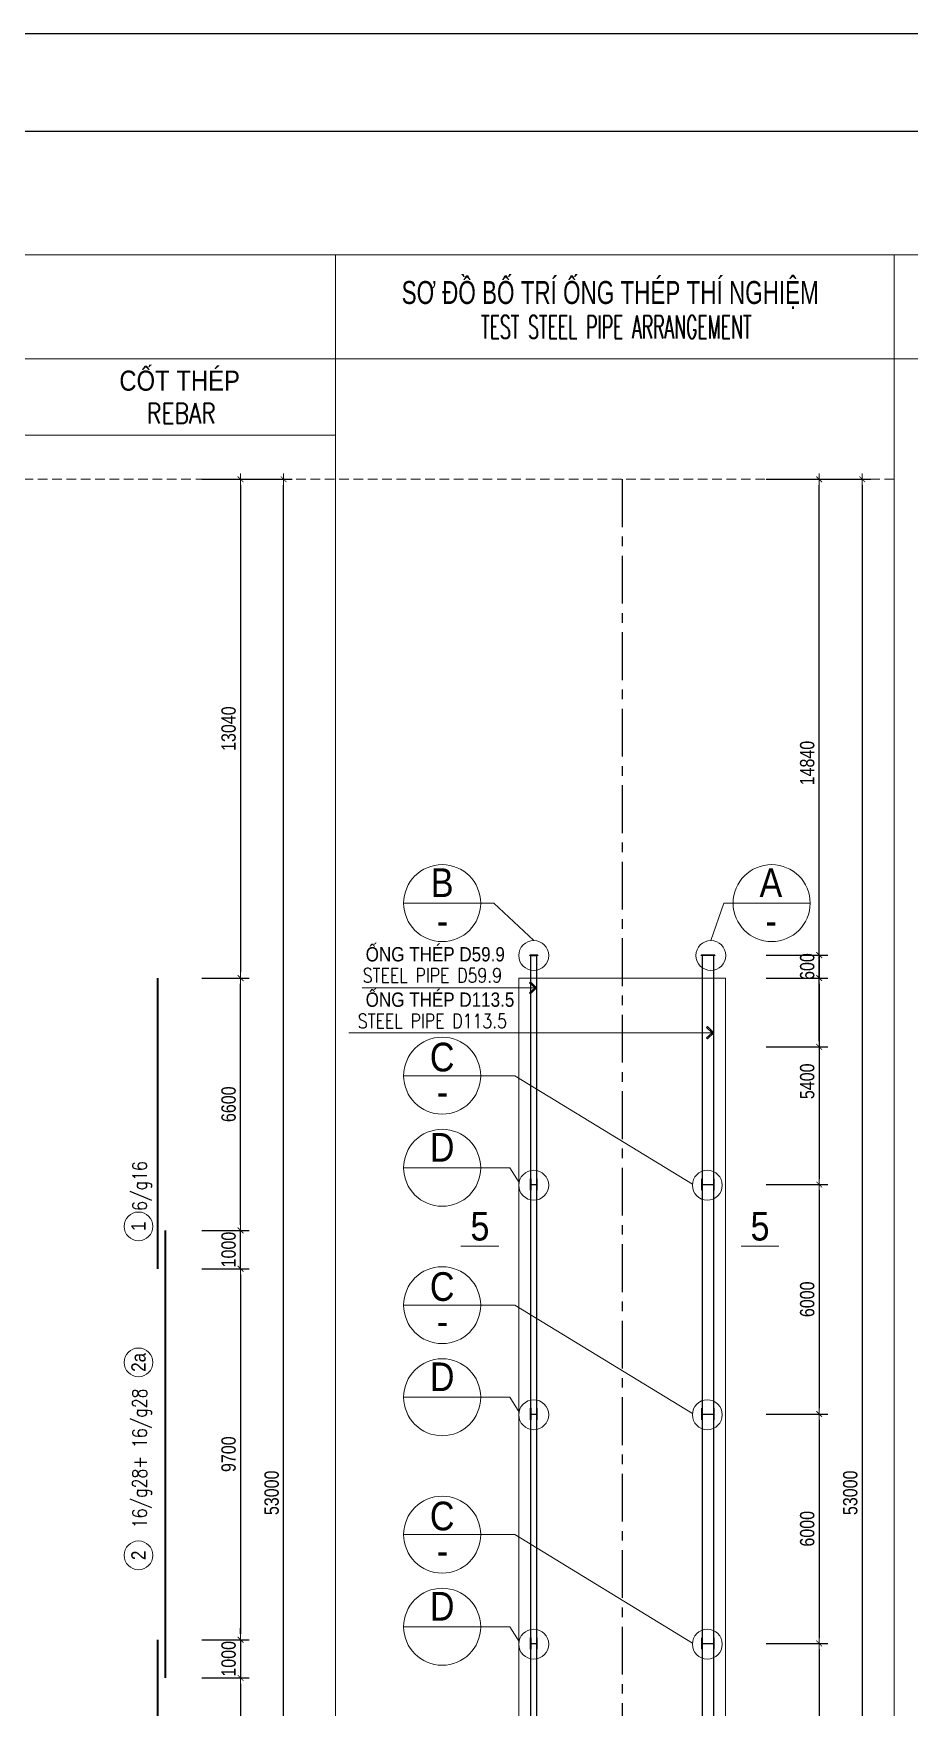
# Model space of a CAD drawing. Header units: millimetres. Extents: x -2123450 to -961021, y -260876 to 649159.
# Drawn here: x -1329156 to -1306265, y 473870 to 517639 of the extents above; entities that cross this region are included whole.
import ezdxf
from ezdxf.enums import TextEntityAlignment as Align

# ---------------------------------------------------------------- set-up
doc = ezdxf.new("R2010")
doc.units = ezdxf.units.MM
doc.header["$LTSCALE"] = 1000
doc.header["$MEASUREMENT"] = 0
doc.header["$PDMODE"] = 66
doc.linetypes.add('CENTER', pattern=[2, 1.25, -0.25, 0.25, -0.25])
doc.linetypes.add('HIDDEN', pattern=[0.375, 0.25, -0.125])
doc.layers.get('DEFPOINTS').update_dxf_attribs({"linetype": 'CONTINUOUS'})
for name, color, linetype in [('01AXIS', 5, 'CENTER'), ('03BORER', 3, 'CONTINUOUS'), ('KCS_BORDER', 3, 'CONTINUOUS'), ('NDC_S_REBAR DES.', 2, 'CONTINUOUS'), ('TEXT', 7, 'CONTINUOUS')]:
    doc.layers.add(name, color=color, linetype=linetype)
for name, color, linetype, lineweight in [('NDC_S_CONTINUOUS', 3, 'CONTINUOUS', 20), ('NDC_S_DIM', 1, 'CONTINUOUS', 9), ('NDC_S_FOUNDATION NAME', 7, 'CONTINUOUS', 20), ('NDC_S_HATCH MATERIAL', 8, 'CONTINUOUS', 13), ('NDC_S_LEADER', 1, 'CONTINUOUS', 9), ('NDC_S_REBAR', 4, 'CONTINUOUS', 35), ('NDC_S_REBAR NO.', 7, 'CONTINUOUS', 20), ('NDC_S_REBAR NO. BOX', 1, 'CONTINUOUS', 9), ('NDC_S_VN TITLE', 6, 'CONTINUOUS', 9)]:
    doc.layers.add(name, color=color, linetype=linetype, lineweight=lineweight)
doc.styles.add('NDC_ARIAL', font='arial.ttf', dxfattribs={"width": 0.8})
doc.styles.add('NDC_ROMANS', font='romans.shx', dxfattribs={"width": 0.8, "bigfont": 'vns.shx'})
doc.styles.get("Standard").update_dxf_attribs({"font": 'romans.shx', "bigfont": 'vns.shx'})
doc.dimstyles.new('NDC_1-150', dxfattribs={"dimscale": 150, "dimtxt": 2.5, "dimasz": 1, "dimexe": 1.5, "dimexo": 0, "dimgap": 0.8, "dimtad": 1, "dimdec": 0, "dimdsep": 46, "dimtxsty": 'NDC_ARIAL', "dimblk": 'DIMMARK', "dimcen": 49999.938995, "dimdle": 1.5, "dimclrd": 1, "dimclre": 1, "dimclrt": 3, "dimadec": 0, "dimazin": 0, "dimtfac": 1, "dimtdec": 0, "dimtix": 1, "dimtmove": 2, "dimatfit": 3, "dimfxl": 1, "dimarcsym": 0})

# ---------------------------------------------------------------- blocks, each defined once
blk = doc.blocks.new('detail_201409111408')
at = {"layer": '03BORER'}
blk.add_line((-25, 0), (25, 0), dxfattribs=at)
for points in [[(-26.9, -24.9), (-25, -24.9), (-25, 24.9), (-26.9, 24.9)], [(26.9, -24.9), (25, -24.9), (25, 24.9), (26.9, 24.9)]]:
    blk.add_lwpolyline(points, close=True, dxfattribs=at)
blk = doc.blocks.new('*U204')
at = {"layer": 'KCS_BORDER', "xscale": 6, "yscale": 6, "zscale": 6}
blk.add_blockref('detail_201409111408', (0, 0), dxfattribs=at)
blk = doc.blocks.new('detail_201409111407')
at = {"layer": 'KCS_BORDER'}
blk.add_line((-12.5, 0), (12.5, 0), dxfattribs=at)
for points in [[(-14.4, -24.9), (-12.5, -24.9), (-12.5, 24.9), (-14.4, 24.9)], [(14.4, -24.9), (12.5, -24.9), (12.5, 24.9), (14.4, 24.9)]]:
    blk.add_lwpolyline(points, close=True, dxfattribs=at)
blk = doc.blocks.new('*U205')
at = {"layer": 'KCS_BORDER', "xscale": 6, "yscale": 6, "zscale": 6}
blk.add_blockref('detail_201409111407', (0, 0), dxfattribs=at)
blk = doc.blocks.new('DIMMARK')
at = {"layer": 'NDC_S_DIM', "color": 1}
blk.add_line((-1.5, 0), (1, 0), dxfattribs=at)
at = {"layer": 'NDC_S_DIM', "color": 2, "const_width": 0.15}
blk.add_lwpolyline([(-0.5, -0.5), (0.5, 0.5)], dxfattribs=at)
blk = doc.blocks.new('*D1966')
at = {"layer": 'DEFPOINTS', "color": 0, "transparency": 16777216}
for p in [(-1310007, 493543), (-1310007, 492943), (-1308625, 492943)]:
    blk.add_point(p, dxfattribs=at)
at = {"layer": 'NDC_S_DIM', "color": 1, "lineweight": -2, "transparency": 16777216}
for p, q in [((-1308625, 493693), (-1308625, 493843)), ((-1310007, 493543), (-1308400, 493543)), ((-1308625, 493543), (-1308625, 492943)), ((-1310007, 492943), (-1308400, 492943)), ((-1308625, 492793), (-1308625, 492643))]:
    blk.add_line(p, q, dxfattribs=at)
at = {"layer": 'NDC_S_DIM', "color": 1, "lineweight": -2, "transparency": 16777216, "xscale": 150, "yscale": 150, "zscale": 150}
for p, rotation in [((-1308625, 493543), 270), ((-1308625, 492943), 90)]:
    blk.add_blockref('DIMMARK', p, dxfattribs=dict(at, rotation=rotation))
at = {"layer": 'NDC_S_DIM', "color": 3, "transparency": 16777216, "insert": (-1308937, 493243), "char_height": 375, "attachment_point": 5, "rotation": 90, "style": 'NDC_ARIAL'}
blk.add_mtext('600', dxfattribs=at)
blk = doc.blocks.new('*D1967')
at = {"layer": 'DEFPOINTS', "color": 0, "transparency": 16777216}
for p in [(-1310007, 492943), (-1310007, 487543), (-1308625, 487543)]:
    blk.add_point(p, dxfattribs=at)
at = {"layer": 'NDC_S_DIM', "color": 1, "lineweight": -2, "transparency": 16777216}
for p, q in [((-1310007, 492943), (-1308400, 492943)), ((-1308625, 492793), (-1308625, 487693)), ((-1310007, 487543), (-1308400, 487543))]:
    blk.add_line(p, q, dxfattribs=at)
at = {"layer": 'NDC_S_DIM', "color": 1, "lineweight": -2, "transparency": 16777216, "xscale": 150, "yscale": 150, "zscale": 150}
for p, rotation in [((-1308625, 492943), 90), ((-1308625, 487543), 270)]:
    blk.add_blockref('DIMMARK', p, dxfattribs=dict(at, rotation=rotation))
at = {"layer": 'NDC_S_DIM', "color": 3, "transparency": 16777216, "insert": (-1308937, 490243), "char_height": 375, "attachment_point": 5, "rotation": 90, "style": 'NDC_ARIAL'}
blk.add_mtext('5400', dxfattribs=at)
blk = doc.blocks.new('*D1968')
at = {"layer": 'DEFPOINTS', "color": 0, "transparency": 16777216}
for p in [(-1310007, 487543), (-1310007, 481543), (-1308625, 481543)]:
    blk.add_point(p, dxfattribs=at)
at = {"layer": 'NDC_S_DIM', "color": 1, "lineweight": -2, "transparency": 16777216}
for p, q in [((-1310007, 487543), (-1308400, 487543)), ((-1308625, 487393), (-1308625, 481693)), ((-1310007, 481543), (-1308400, 481543))]:
    blk.add_line(p, q, dxfattribs=at)
at = {"layer": 'NDC_S_DIM', "color": 1, "lineweight": -2, "transparency": 16777216, "xscale": 150, "yscale": 150, "zscale": 150}
for p, rotation in [((-1308625, 487543), 90), ((-1308625, 481543), 270)]:
    blk.add_blockref('DIMMARK', p, dxfattribs=dict(at, rotation=rotation))
at = {"layer": 'NDC_S_DIM', "color": 3, "transparency": 16777216, "insert": (-1308937, 484543), "char_height": 375, "attachment_point": 5, "rotation": 90, "style": 'NDC_ARIAL'}
blk.add_mtext('6000', dxfattribs=at)
blk = doc.blocks.new('*D1969')
at = {"layer": 'DEFPOINTS', "color": 0, "transparency": 16777216}
for p in [(-1310007, 481543), (-1310007, 475543), (-1308625, 475543)]:
    blk.add_point(p, dxfattribs=at)
at = {"layer": 'NDC_S_DIM', "color": 1, "lineweight": -2, "transparency": 16777216}
for p, q in [((-1310007, 481543), (-1308400, 481543)), ((-1308625, 481393), (-1308625, 475693)), ((-1310007, 475543), (-1308400, 475543))]:
    blk.add_line(p, q, dxfattribs=at)
at = {"layer": 'NDC_S_DIM', "color": 1, "lineweight": -2, "transparency": 16777216, "xscale": 150, "yscale": 150, "zscale": 150}
for p, rotation in [((-1308625, 481543), 90), ((-1308625, 475543), 270)]:
    blk.add_blockref('DIMMARK', p, dxfattribs=dict(at, rotation=rotation))
at = {"layer": 'NDC_S_DIM', "color": 3, "transparency": 16777216, "insert": (-1308937, 478543), "char_height": 375, "attachment_point": 5, "rotation": 90, "style": 'NDC_ARIAL'}
blk.add_mtext('6000', dxfattribs=at)
blk = doc.blocks.new('*D1970')
at = {"layer": 'DEFPOINTS', "color": 0, "transparency": 16777216}
for p in [(-1310007, 475543), (-1310007, 469543), (-1308625, 469543)]:
    blk.add_point(p, dxfattribs=at)
at = {"layer": 'NDC_S_DIM', "color": 1, "lineweight": -2, "transparency": 16777216}
for p, q in [((-1310007, 475543), (-1308400, 475543)), ((-1308625, 475393), (-1308625, 469693)), ((-1310007, 469543), (-1308400, 469543))]:
    blk.add_line(p, q, dxfattribs=at)
at = {"layer": 'NDC_S_DIM', "color": 1, "lineweight": -2, "transparency": 16777216, "xscale": 150, "yscale": 150, "zscale": 150}
for p, rotation in [((-1308625, 475543), 90), ((-1308625, 469543), 270)]:
    blk.add_blockref('DIMMARK', p, dxfattribs=dict(at, rotation=rotation))
at = {"layer": 'NDC_S_DIM', "color": 3, "transparency": 16777216, "insert": (-1308937, 472543), "char_height": 375, "attachment_point": 5, "rotation": 90, "style": 'NDC_ARIAL'}
blk.add_mtext('6000', dxfattribs=at)
blk = doc.blocks.new('*D1971')
at = {"layer": 'DEFPOINTS', "color": 0, "transparency": 16777216}
for p in [(-1310007, 505983), (-1310007, 452983), (-1307500, 452983)]:
    blk.add_point(p, dxfattribs=at)
at = {"layer": 'NDC_S_DIM', "color": 1, "lineweight": -2, "transparency": 16777216}
for p, q in [((-1310007, 505983), (-1307275, 505983)), ((-1307500, 505833), (-1307500, 453133)), ((-1310007, 452983), (-1307275, 452983))]:
    blk.add_line(p, q, dxfattribs=at)
at = {"layer": 'NDC_S_DIM', "color": 1, "lineweight": -2, "transparency": 16777216, "xscale": 150, "yscale": 150, "zscale": 150}
for p, rotation in [((-1307500, 505983), 90), ((-1307500, 452983), 270)]:
    blk.add_blockref('DIMMARK', p, dxfattribs=dict(at, rotation=rotation))
at = {"layer": 'NDC_S_DIM', "color": 3, "transparency": 16777216, "insert": (-1307812, 479483), "char_height": 375, "attachment_point": 5, "rotation": 90, "style": 'NDC_ARIAL'}
blk.add_mtext('53000', dxfattribs=at)
blk = doc.blocks.new('*D1972')
at = {"layer": 'DEFPOINTS', "color": 0, "transparency": 16777216}
for p in [(-1324753, 505983), (-1324753, 492943), (-1323745, 492943)]:
    blk.add_point(p, dxfattribs=at)
at = {"layer": 'NDC_S_DIM', "color": 1, "lineweight": -2, "transparency": 16777216}
for p, q in [((-1324753, 505983), (-1323520, 505983)), ((-1323745, 505833), (-1323745, 493093)), ((-1324753, 492943), (-1323520, 492943))]:
    blk.add_line(p, q, dxfattribs=at)
at = {"layer": 'NDC_S_DIM', "color": 1, "lineweight": -2, "transparency": 16777216, "xscale": 150, "yscale": 150, "zscale": 150}
for p, rotation in [((-1323745, 505983), 90), ((-1323745, 492943), 270)]:
    blk.add_blockref('DIMMARK', p, dxfattribs=dict(at, rotation=rotation))
at = {"layer": 'NDC_S_DIM', "color": 3, "transparency": 16777216, "insert": (-1324057, 499463), "char_height": 375, "attachment_point": 5, "rotation": 90, "style": 'NDC_ARIAL'}
blk.add_mtext('13040', dxfattribs=at)
blk = doc.blocks.new('*D1973')
at = {"layer": 'DEFPOINTS', "color": 0, "transparency": 16777216}
for p in [(-1324753, 485343), (-1324753, 475643), (-1323745, 475643)]:
    blk.add_point(p, dxfattribs=at)
at = {"layer": 'NDC_S_DIM', "color": 1, "lineweight": -2, "transparency": 16777216}
for p, q in [((-1324753, 485343), (-1323520, 485343)), ((-1323745, 485193), (-1323745, 475793)), ((-1324753, 475643), (-1323520, 475643))]:
    blk.add_line(p, q, dxfattribs=at)
at = {"layer": 'NDC_S_DIM', "color": 1, "lineweight": -2, "transparency": 16777216, "xscale": 150, "yscale": 150, "zscale": 150}
for p, rotation in [((-1323745, 485343), 90), ((-1323745, 475643), 270)]:
    blk.add_blockref('DIMMARK', p, dxfattribs=dict(at, rotation=rotation))
at = {"layer": 'NDC_S_DIM', "color": 3, "transparency": 16777216, "insert": (-1324057, 480493), "char_height": 375, "attachment_point": 5, "rotation": 90, "style": 'NDC_ARIAL'}
blk.add_mtext('9700', dxfattribs=at)
blk = doc.blocks.new('*D1974')
at = {"layer": 'DEFPOINTS', "color": 0, "transparency": 16777216}
for p in [(-1324753, 475643), (-1324753, 474643), (-1323745, 474643)]:
    blk.add_point(p, dxfattribs=at)
at = {"layer": 'NDC_S_DIM', "color": 1, "lineweight": -2, "transparency": 16777216}
for p, q in [((-1323745, 475793), (-1323745, 475943)), ((-1324753, 475643), (-1323520, 475643)), ((-1323745, 475643), (-1323745, 474643)), ((-1324753, 474643), (-1323520, 474643)), ((-1323745, 474493), (-1323745, 474343))]:
    blk.add_line(p, q, dxfattribs=at)
at = {"layer": 'NDC_S_DIM', "color": 1, "lineweight": -2, "transparency": 16777216, "xscale": 150, "yscale": 150, "zscale": 150}
for p, rotation in [((-1323745, 475643), 270), ((-1323745, 474643), 90)]:
    blk.add_blockref('DIMMARK', p, dxfattribs=dict(at, rotation=rotation))
at = {"layer": 'NDC_S_DIM', "color": 3, "transparency": 16777216, "insert": (-1324057, 475143), "char_height": 375, "attachment_point": 5, "rotation": 90, "style": 'NDC_ARIAL'}
blk.add_mtext('1000', dxfattribs=at)
blk = doc.blocks.new('*D1975')
at = {"layer": 'DEFPOINTS', "color": 0, "transparency": 16777216}
for p in [(-1324753, 474643), (-1324753, 464943), (-1323745, 464943)]:
    blk.add_point(p, dxfattribs=at)
at = {"layer": 'NDC_S_DIM', "color": 1, "lineweight": -2, "transparency": 16777216}
for p, q in [((-1324753, 474643), (-1323520, 474643)), ((-1323745, 474493), (-1323745, 465093)), ((-1324753, 464943), (-1323520, 464943))]:
    blk.add_line(p, q, dxfattribs=at)
at = {"layer": 'NDC_S_DIM', "color": 1, "lineweight": -2, "transparency": 16777216, "xscale": 150, "yscale": 150, "zscale": 150}
for p, rotation in [((-1323745, 474643), 90), ((-1323745, 464943), 270)]:
    blk.add_blockref('DIMMARK', p, dxfattribs=dict(at, rotation=rotation))
at = {"layer": 'NDC_S_DIM', "color": 3, "transparency": 16777216, "insert": (-1324057, 469793), "char_height": 375, "attachment_point": 5, "rotation": 90, "style": 'NDC_ARIAL'}
blk.add_mtext('9700', dxfattribs=at)
blk = doc.blocks.new('*D1978')
at = {"layer": 'DEFPOINTS', "color": 0, "transparency": 16777216}
for p in [(-1324753, 505983), (-1322620, 505983), (-1324753, 452983)]:
    blk.add_point(p, dxfattribs=at)
at = {"layer": 'NDC_S_DIM', "color": 1, "lineweight": -2, "transparency": 16777216}
for p, q in [((-1324753, 505983), (-1322395, 505983)), ((-1322620, 453133), (-1322620, 505833)), ((-1324753, 452983), (-1322395, 452983))]:
    blk.add_line(p, q, dxfattribs=at)
at = {"layer": 'NDC_S_DIM', "color": 1, "lineweight": -2, "transparency": 16777216, "xscale": 150, "yscale": 150, "zscale": 150}
for p, rotation in [((-1322620, 505983), 90), ((-1322620, 452983), 270)]:
    blk.add_blockref('DIMMARK', p, dxfattribs=dict(at, rotation=rotation))
at = {"layer": 'NDC_S_DIM', "color": 3, "transparency": 16777216, "insert": (-1322932, 479483), "char_height": 375, "attachment_point": 5, "rotation": 90, "style": 'NDC_ARIAL'}
blk.add_mtext('53000', dxfattribs=at)
blk = doc.blocks.new('*D1963')
at = {"layer": 'DEFPOINTS', "color": 0, "transparency": 16777216}
for p in [(-1310007, 505983), (-1308625, 505983), (-1310007, 491143)]:
    blk.add_point(p, dxfattribs=at)
at = {"layer": 'NDC_S_DIM', "color": 1, "lineweight": -2, "transparency": 16777216}
for p, q in [((-1310007, 505983), (-1308400, 505983)), ((-1308625, 491293), (-1308625, 505833)), ((-1310007, 491143), (-1308400, 491143))]:
    blk.add_line(p, q, dxfattribs=at)
at = {"layer": 'NDC_S_DIM', "color": 1, "lineweight": -2, "transparency": 16777216, "xscale": 150, "yscale": 150, "zscale": 150}
for p, rotation in [((-1308625, 505983), 90), ((-1308625, 491143), 270)]:
    blk.add_blockref('DIMMARK', p, dxfattribs=dict(at, rotation=rotation))
at = {"layer": 'NDC_S_DIM', "color": 3, "transparency": 16777216, "insert": (-1308937, 498563), "char_height": 375, "attachment_point": 5, "rotation": 90, "style": 'NDC_ARIAL'}
blk.add_mtext('14840', dxfattribs=at)
blk = doc.blocks.new('*D1964')
at = {"layer": 'DEFPOINTS', "color": 0, "transparency": 16777216}
for p in [(-1324753, 486343), (-1323745, 486343), (-1324753, 485343)]:
    blk.add_point(p, dxfattribs=at)
at = {"layer": 'NDC_S_DIM', "color": 1, "lineweight": -2, "transparency": 16777216}
for p, q in [((-1324753, 486343), (-1323520, 486343)), ((-1323745, 486493), (-1323745, 486643)), ((-1323745, 485343), (-1323745, 486343)), ((-1324753, 485343), (-1323520, 485343)), ((-1323745, 485193), (-1323745, 485043))]:
    blk.add_line(p, q, dxfattribs=at)
at = {"layer": 'NDC_S_DIM', "color": 1, "lineweight": -2, "transparency": 16777216, "xscale": 150, "yscale": 150, "zscale": 150}
for p, rotation in [((-1323745, 486343), 270), ((-1323745, 485343), 90)]:
    blk.add_blockref('DIMMARK', p, dxfattribs=dict(at, rotation=rotation))
at = {"layer": 'NDC_S_DIM', "color": 3, "transparency": 16777216, "insert": (-1324057, 485843), "char_height": 375, "attachment_point": 5, "rotation": 90, "style": 'NDC_ARIAL'}
blk.add_mtext('1000', dxfattribs=at)
blk = doc.blocks.new('*D1965')
at = {"layer": 'DEFPOINTS', "color": 0, "transparency": 16777216}
for p in [(-1324753, 492943), (-1323745, 492943), (-1324753, 486343)]:
    blk.add_point(p, dxfattribs=at)
at = {"layer": 'NDC_S_DIM', "color": 1, "lineweight": -2, "transparency": 16777216}
for p, q in [((-1324753, 492943), (-1323520, 492943)), ((-1323745, 486493), (-1323745, 492793)), ((-1324753, 486343), (-1323520, 486343))]:
    blk.add_line(p, q, dxfattribs=at)
at = {"layer": 'NDC_S_DIM', "color": 1, "lineweight": -2, "transparency": 16777216, "xscale": 150, "yscale": 150, "zscale": 150}
for p, rotation in [((-1323745, 492943), 90), ((-1323745, 486343), 270)]:
    blk.add_blockref('DIMMARK', p, dxfattribs=dict(at, rotation=rotation))
at = {"layer": 'NDC_S_DIM', "color": 3, "transparency": 16777216, "insert": (-1324057, 489643), "char_height": 375, "attachment_point": 5, "rotation": 90, "style": 'NDC_ARIAL'}
blk.add_mtext('6600', dxfattribs=at)

msp = doc.modelspace()

# ---------------------------------------------------------------- linework, layer by layer
at = {"layer": '01AXIS'}
msp.add_line((-1313770.04, 505983.34), (-1313770.04, 450019.11), dxfattribs=at)
at = {"layer": '03BORER'}
for p, q in [((-1316189.6, 493543.34), (-1315979.6, 493543.34)), ((-1315979.6, 493543.34), (-1316189.6, 493543.34)), ((-1311350.47, 493543.34), (-1311710.47, 493543.34))]:
    msp.add_line(p, q, dxfattribs=at)
for points in [[(-1316189.6, 493531.82), (-1316189.6, 493543.34), (-1315979.6, 493543.34), (-1315979.6, 493531.82)], [(-1311710.47, 493531.82), (-1311710.47, 493543.34), (-1311350.47, 493543.34), (-1311350.47, 493531.82)]]:
    msp.add_lwpolyline(points, close=True, dxfattribs=at)
at = {"layer": 'DEFPOINTS'}
for points in [[(-1382997.23, 517639.38), (-1256847.23, 517639.38), (-1256847.23, 428539.38), (-1382997.23, 428539.38)], [(-1269447.23, 431089.38), (-1377030.69, 431089.38), (-1377030.69, 515089.38), (-1269447.23, 515089.38)]]:
    msp.add_lwpolyline(points, close=True, dxfattribs=at)
at = {"layer": 'KCS_BORDER'}
for points in [[(-1316159.6, 493531.82), (-1316009.6, 493531.82), (-1316009.6, 453194.85), (-1316159.6, 453194.85)], [(-1311380.47, 493531.82), (-1311680.47, 493531.82), (-1311680.47, 454194.85), (-1311380.47, 454194.85)]]:
    msp.add_lwpolyline(points, close=True, dxfattribs=at)
at = {"layer": 'NDC_S_CONTINUOUS'}
for p, q in [((-1354395.11, 511854.12), (-1306668.25, 511854.12)), ((-1321268.55, 511855.12), (-1321268.55, 452983.34)), ((-1306668.25, 511854.12), (-1306668.25, 449260.16)), ((-1306668.25, 511854.12), (-1306668.25, 449260.16)), ((-1306668.25, 511854.12), (-1270500.01, 511854.12)), ((-1306668.25, 511854.12), (-1306668.25, 449260.16)), ((-1354395.11, 509133.34), (-1306668.25, 509133.34)), ((-1306668.25, 509133.34), (-1270500.01, 509133.34)), ((-1354395.11, 507133.34), (-1321268.55, 507133.34))]:
    msp.add_line(p, q, dxfattribs=at)
msp.add_lwpolyline([(-1316470.04, 492943.34), (-1311070.04, 492943.34), (-1311070.04, 452983.34), (-1316470.04, 452983.34)], close=True, dxfattribs=at)
at = {"layer": 'NDC_S_HATCH MATERIAL', "linetype": 'HIDDEN'}
msp.add_line((-1306668.25, 505983.34), (-1354395.11, 505983.34), dxfattribs=at)
at = {"layer": 'NDC_S_LEADER'}
for p, q in [((-1319483.2, 494901.07), (-1317470.72, 494901.07)), ((-1308861.95, 494901.07), (-1310874.42, 494901.07)), ((-1319483.2, 490389.83), (-1317470.72, 490389.83)), ((-1319483.2, 487981.63), (-1317470.72, 487981.63)), ((-1319483.2, 484389.83), (-1317470.72, 484389.83)), ((-1319483.2, 481981.63), (-1317470.72, 481981.63)), ((-1319483.2, 478389.83), (-1317470.72, 478389.83)), ((-1319483.2, 475981.63), (-1317470.72, 475981.63))]:
    msp.add_line(p, q, dxfattribs=at)
for points in [[(-1316084.6, 493921.37), (-1317129.99, 494901.07), (-1317470.72, 494901.07)], [(-1311455.47, 493921.37), (-1311115.09, 494901.07), (-1310874.42, 494901.07)], [(-1316009.6, 492686.22), (-1316169.97, 492846.59), (-1316196.7, 492819.86), (-1316047.4, 492686.22), (-1316196.7, 492552.58), (-1316169.97, 492525.85), (-1316009.6, 492686.22), (-1316009.6, 492686.22), (-1320568.67, 492686.22)], [(-1311380.47, 491511.74), (-1311540.84, 491672.11), (-1311567.57, 491645.39), (-1311418.27, 491511.74), (-1311567.57, 491378.1), (-1311540.84, 491351.37), (-1311380.47, 491511.74), (-1311380.47, 491511.74), (-1320917.9, 491511.74)], [(-1311937.75, 487556.23), (-1316577.25, 490389.83), (-1317470.72, 490389.83)], [(-1316468.86, 487594.89), (-1316712.53, 487981.63), (-1317470.72, 487981.63)], [(-1311937.75, 481556.23), (-1316577.25, 484389.83), (-1317470.72, 484389.83)], [(-1316468.86, 481594.89), (-1316712.53, 481981.63), (-1317470.72, 481981.63)], [(-1311937.75, 475556.23), (-1316577.25, 478389.83), (-1317470.72, 478389.83)], [(-1316468.86, 475594.89), (-1316712.53, 475981.63), (-1317470.72, 475981.63)]]:
    msp.add_lwpolyline(points, dxfattribs=at)
for centre, radius in [((-1318476.96, 494901.07), 1006.24), ((-1309868.18, 494901.07), 1006.24), ((-1316084.6, 493530.74), 390.63), ((-1311455.47, 493530.74), 390.63), ((-1318476.96, 490389.83), 1006.24), ((-1318476.96, 487981.63), 1006.24), ((-1318476.96, 484389.83), 1006.24), ((-1318476.96, 481981.63), 1006.24), ((-1318476.96, 478389.83), 1006.24), ((-1318476.96, 475981.63), 1006.24)]:
    msp.add_circle(centre, radius, dxfattribs=at)
at = {"layer": 'NDC_S_REBAR'}
for p, q in [((-1325904.44, 485343.34), (-1325904.44, 492943.34)), ((-1325714.3, 486343.34), (-1325714.3, 474643.34)), ((-1325904.44, 463943.34), (-1325904.44, 475643.34))]:
    msp.add_line(p, q, dxfattribs=at)
at = {"layer": 'NDC_S_REBAR NO. BOX'}
for centre, radius in [((-1316084.6, 487524.59), 390.63), ((-1311548.4, 487524.59), 390.63), ((-1326412.75, 486449.81), 375), ((-1326412.75, 482894.04), 375), ((-1316084.6, 481524.59), 390.63), ((-1311548.4, 481524.59), 390.63), ((-1326412.75, 477848.84), 375), ((-1316084.6, 475524.59), 390.63), ((-1311548.4, 475524.59), 390.63)]:
    msp.add_circle(centre, radius, dxfattribs=at)

# ---------------------------------------------------------------- block references
at = {"layer": 'KCS_BORDER', "color": 0, "linetype": 'ByBlock', "lineweight": -2, "transparency": 16777216, "xscale": -1, "rotation": 180}
for p in [(-1316084.6, 487543.34), (-1316084.6, 481543.34), (-1316084.6, 475543.34)]:
    msp.add_blockref('*U205', p, dxfattribs=at)
at = {"layer": 'NDC_S_DIM', "color": 0, "linetype": 'ByBlock', "lineweight": -2, "transparency": 16777216, "xscale": -1, "rotation": 180}
for p in [(-1311530.47, 487543.34), (-1311530.47, 481543.34), (-1311530.47, 475543.34)]:
    msp.add_blockref('*U204', p, dxfattribs=at)

# ---------------------------------------------------------------- texts
at = {"layer": 'NDC_S_FOUNDATION NAME', "style": 'NDC_ARIAL', "width": 0.85}
msp.add_text('CỐT THÉP', height=525, dxfattribs=at).set_placement((-1325337.38, 508637.95), align=Align.MIDDLE)
for s, p in [('ỐNG THÉP D59.9', (-1320476.2, 493376.69)), ('ỐNG THÉP D113.5', (-1320476.2, 492190.22))]:
    msp.add_text(s, height=375, dxfattribs=at).set_placement(p)
at = {"layer": 'NDC_S_REBAR DES.', "style": 'NDC_ROMANS', "width": 0.8}
for s, p in [('6/g16', (-1326356.04, 487502.58)), ('16/g28+ 16/g28', (-1326356.04, 480384.36))]:
    msp.add_text(s, height=375, rotation=90, dxfattribs=at).set_placement(p, align=Align.MIDDLE)
at = {"layer": 'NDC_S_REBAR NO.', "style": 'NDC_ARIAL', "width": 0.85}
for s, p in [('B', (-1318476.96, 495436.2)), ('A', (-1309887.8, 495436.2)), ('-', (-1318467.38, 494438.97)), ('-', (-1309878.24, 494438.97)), ('C', (-1318476.96, 490876.32)), ('-', (-1318468.25, 489969.74)), ('D', (-1318476.96, 488516.76)), ('C', (-1318476.96, 484876.32)), ('-', (-1318468.25, 483969.74)), ('D', (-1318476.96, 482516.76)), ('C', (-1318476.96, 478876.32)), ('-', (-1318468.25, 477969.74)), ('D', (-1318476.96, 476516.76))]:
    msp.add_text(s, height=750, dxfattribs=at).set_placement(p, align=Align.MIDDLE_CENTER)
for s, p in [('1', (-1326412.75, 486449.81)), ('2a', (-1326412.75, 482894.04)), ('2', (-1326412.75, 477848.84))]:
    msp.add_text(s, height=375, rotation=90, dxfattribs=at).set_placement(p, align=Align.MIDDLE_CENTER)
at = {"layer": 'NDC_S_VN TITLE', "style": 'NDC_ARIAL'}
for s, height, width, p in [('SƠ ĐỒ BỐ TRÍ ỐNG THÉP THÍ NGHIỆM', 600, 0.7, (-1314085.6, 510891.83)), ('%%U 5 ', 750, 0.85, (-1317490.35, 486449.55)), ('%%U 5 ', 750, 0.85, (-1310170.96, 486449.55))]:
    msp.add_text(s, height=height, dxfattribs=dict(at, width=width)).set_placement(p, align=Align.MIDDLE)
at = {"layer": 'TEXT', "color": 3, "linetype": 'Continuous', "ltscale": 0.8}
for s, height, width, p in [('TEST STEEL PIPE ARRANGEMENT', 600, 0.55, (-1313927.73, 509966)), ('REBAR', 525, 0.8, (-1325294.41, 507708.1)), ('STEEL PIPE D59.9', 375, 0.8, (-1318732.84, 493012.19)), ('STEEL PIPE D113.5', 375, 0.8, (-1318732.84, 491821.66))]:
    msp.add_text(s, height=height, dxfattribs=dict(at, width=width)).set_placement(p, align=Align.MIDDLE_CENTER)

# ---------------------------------------------------------------- dimensions: what is measured, and where the dimension line sits
at = {"layer": 'NDC_S_DIM'}
for base, p1, p2, picture, middle in [((-1323745.22, 492943.34), (-1324753.03, 505983.34), (-1324753.03, 492943.34), '*D1972', (-1324056.81, 499463.34)), ((-1322620.22, 505983.34), (-1324753.03, 452983.34), (-1324753.03, 505983.34), '*D1978', (-1322931.81, 479483.34)), ((-1307500.47, 452983.34), (-1310006.5, 505983.34), (-1310006.5, 452983.34), '*D1971', (-1307812.06, 479483.34)), ((-1308625.47, 505983.34), (-1310006.5, 491143.34), (-1310006.5, 505983.34), '*D1963', (-1308936.93, 498563.34)), ((-1308625.47, 492943.34), (-1310006.5, 493543.34), (-1310006.5, 492943.34), '*D1966', (-1308936.93, 493243.34)), ((-1323745.22, 492943.34), (-1324753.03, 486343.34), (-1324753.03, 492943.34), '*D1965', (-1324056.69, 489643.34)), ((-1308625.47, 487543.34), (-1310006.5, 492943.34), (-1310006.5, 487543.34), '*D1967', (-1308936.93, 490243.34)), ((-1308625.47, 481543.34), (-1310006.5, 487543.34), (-1310006.5, 481543.34), '*D1968', (-1308936.93, 484543.34)), ((-1323745.22, 486343.34), (-1324753.03, 485343.34), (-1324753.03, 486343.34), '*D1964', (-1324056.69, 485843.34)), ((-1323745.22, 475643.34), (-1324753.03, 485343.34), (-1324753.03, 475643.34), '*D1973', (-1324056.69, 480493.34)), ((-1308625.47, 475543.34), (-1310006.5, 481543.34), (-1310006.5, 475543.34), '*D1969', (-1308936.93, 478543.34)), ((-1323745.22, 474643.34), (-1324753.03, 475643.34), (-1324753.03, 474643.34), '*D1974', (-1324056.69, 475143.34)), ((-1308625.47, 469543.34), (-1310006.5, 475543.34), (-1310006.5, 469543.34), '*D1970', (-1308936.93, 472543.34)), ((-1323745.22, 464943.34), (-1324753.03, 474643.34), (-1324753.03, 464943.34), '*D1975', (-1324056.69, 469793.34))]:
    dim = msp.add_linear_dim(base=base, p1=p1, p2=p2, angle=90, dimstyle='NDC_1-150', dxfattribs=at)
    dim.commit()
    dim.dimension.update_dxf_attribs({"geometry": picture, "text_midpoint": middle})

doc.saveas('drawing.dxf')
